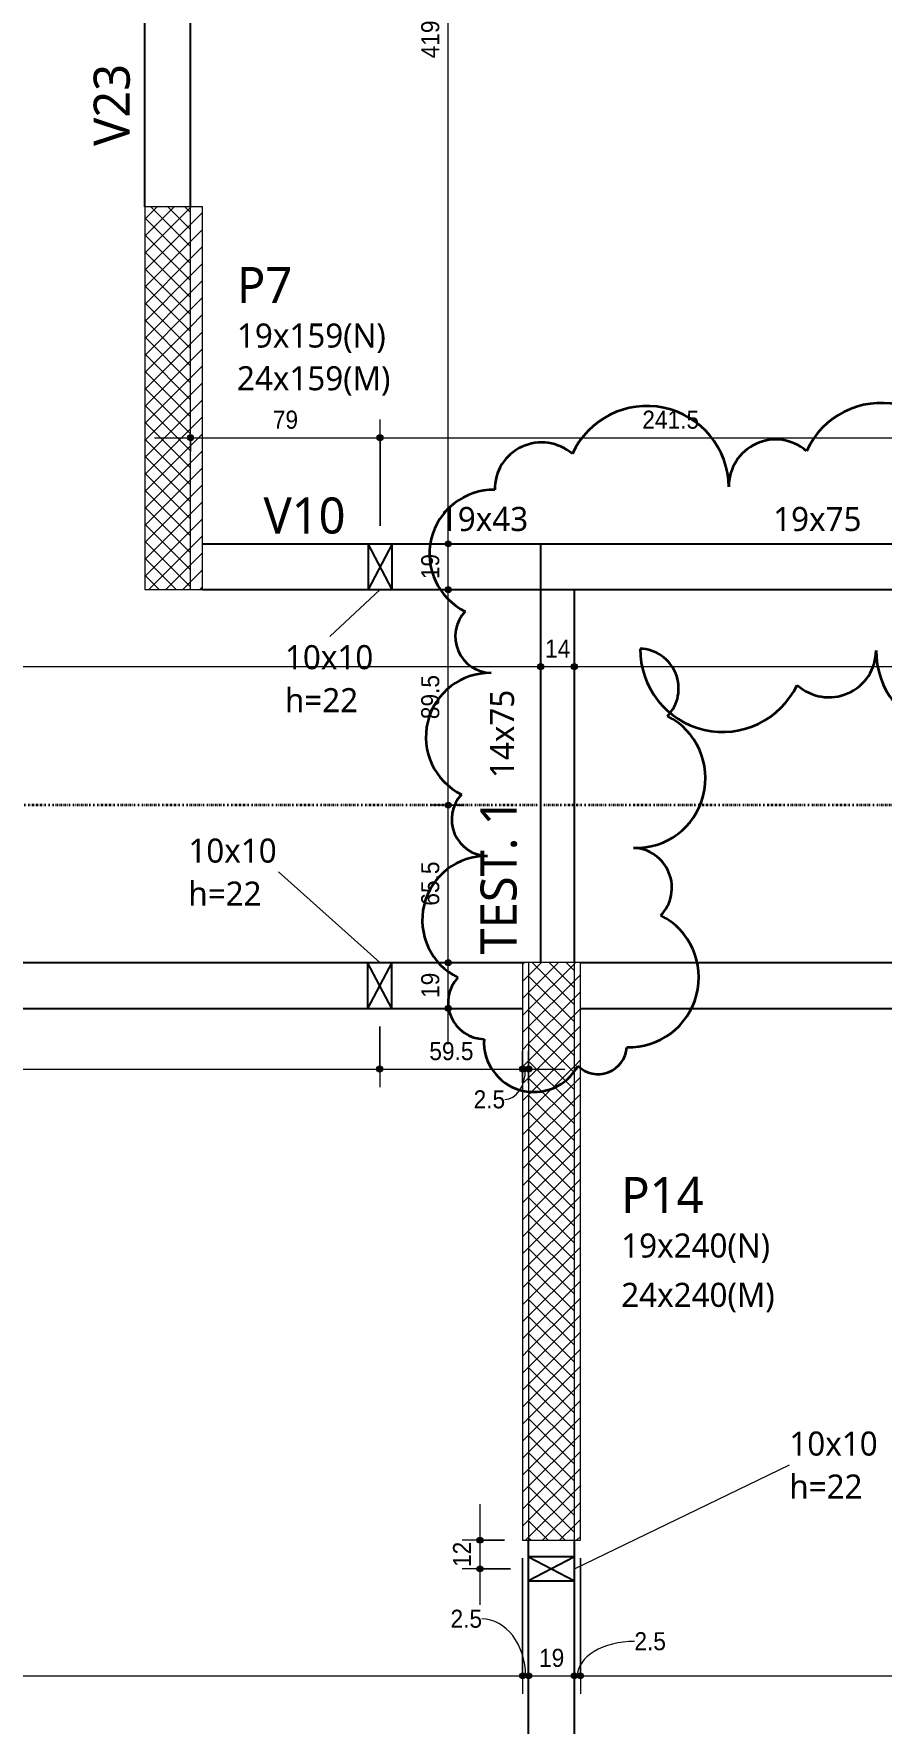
# Model space of a CAD drawing. Extents: x -1981 to 38708, y -3196 to 88064.
# Drawn here: x -1447 to -1094, y -498 to 204 of the extents above; entities that cross this region are included whole.
import ezdxf

# ---------------------------------------------------------------- set-up
doc = ezdxf.new("R2010")
doc.units = 0
for name, pattern in [('Dash dot', [1.5875, 0.635, -0.47625, 0, -0.47625]), ('Hidden', [0.714375, 0.47625, -0.238125]), ('Traço', [0.635, 0.3175, -0.3175])]:
    doc.linetypes.add(name, pattern=pattern)
for name, color, linetype, lineweight in [('A-ANNO-DIMS', 7, 'Continuous', 9), ('A-ANNO-DIMS-50', 7, 'Continuous', 9), ('A-DETL', 7, 'Hidden', 18), ('A-DETL-GENF', 7, 'Continuous', 18), ('A-DETL-THIN', 7, 'Continuous', 25), ('A-GENM', 7, 'Continuous', 25), ('A-GENM-HDLN', 7, 'Traço', 18), ('A-GENM-IDEN', 7, 'Continuous', 9), ('S-BEAM', 7, 'Continuous', 25), ('S-BEAM-HDLN', 7, 'Traço', 25), ('S-BEAM-IDEN', 7, 'Continuous', 9), ('S-COLS-IDEN', 7, 'Continuous', 9), ('S-GRID', 7, 'Continuous', 9)]:
    doc.layers.add(name, color=color, linetype=linetype, lineweight=lineweight)
doc.layers.add('G-ANNO-REVC', color=1, linetype='Continuous', lineweight=35, true_color=0xff0000)
doc.styles.add('Arial_1', font='arial.ttf', dxfattribs={"width": 0.9, "height": 7.5})
doc.styles.add('Gadugi_1', font='gadugi.ttf', dxfattribs={"height": 15})
doc.styles.add('Gadugi_2', font='gadugi.ttf', dxfattribs={"height": 10})
doc.dimstyles.new('PED_1_5mm_ESQ', dxfattribs={"dimscale": 30.48, "dimtxt": 7.651945, "dimasz": 0.328084, "dimexe": 0.246063, "dimexo": 0.246063, "dimgap": 0.049213, "dimtad": 1, "dimdec": 1, "dimrnd": 0.5, "dimdsep": 46, "dimtxsty": 'Arial_1', "dimblk1": 'DOTSMALL', "dimblk2": 'DOTSMALL', "dimsah": 1, "dimcen": 0.09, "dimdle": 0.492126, "dimazin": 0, "dimtfac": 1, "dimtdec": 4, "dimtix": 1, "dimtmove": 0, "dimatfit": 3, "dimfxl": 1, "dimtvp": 1, "dimtolj": 1, "dimtzin": 0, "dimarcsym": 2})
doc.dimstyles.new('PED_1_5mm_ESQ_1', dxfattribs={"dimscale": 30.48, "dimtxt": 7.651945, "dimasz": 0.328084, "dimexe": 0.246063, "dimexo": 0.246063, "dimgap": 0.049213, "dimtad": 1, "dimdec": 1, "dimrnd": 0.5, "dimdsep": 46, "dimtxsty": 'Arial_1', "dimblk1": 'DOTSMALL', "dimblk2": 'DOTSMALL', "dimsah": 1, "dimcen": 0.09, "dimdle": 0.492126, "dimazin": 0, "dimtfac": 1, "dimtdec": 4, "dimtix": 1, "dimtmove": 1, "dimatfit": 3, "dimfxl": 1, "dimtvp": 1, "dimtolj": 1, "dimtzin": 0, "dimarcsym": 2})
doc.dimstyles.new('PED_1_5mm_ESQ_3', dxfattribs={"dimscale": 30.48, "dimtxt": 7.651945, "dimasz": 0.328084, "dimexe": 0.246063, "dimexo": 0.246063, "dimgap": 0.049213, "dimtad": 1, "dimdec": 1, "dimrnd": 0.5, "dimdsep": 46, "dimtxsty": 'Arial_1', "dimblk1": 'DOTSMALL', "dimblk2": 'DOTSMALL', "dimsah": 1, "dimcen": 0.09, "dimdle": 0.492126, "dimazin": 0, "dimtfac": 1, "dimtdec": 4, "dimtix": 1, "dimtmove": 0, "dimatfit": 3, "dimfxl": 1, "dimtvp": 1, "dimtolj": 1, "dimtzin": 0, "dimarcsym": 2})
pattern_1 = [(45, (0, 0), (-3.535534, 3.535534), [])]
pattern_2 = [(45, (0, 0), (-3.535534, 3.535534), []), (135, (0, 0), (-3.535534, -3.535534), [])]

# ---------------------------------------------------------------- blocks, each defined once
blk = doc.blocks.new('PED_FURO_RETANGULAR_R04_2020 - 10x10x22-V1-PL D 001 - FORMA DO 1º PAVIMENTO')
at = {"layer": 'A-GENM-HDLN'}
for p, q in [((-5, 9.5), (5, -9.5)), ((-5, -9.5), (5, 9.5)), ((-5, -9.5), (-5, 9.5)), ((5, 9.5), (5, -9.5))]:
    blk.add_line(p, q, dxfattribs=at)
blk = doc.blocks.new('DIMBLOCK53-PL D 001 - FORMA DO 1º PAVIMENTO')
at = {"layer": 'A-ANNO-DIMS-50', "transparency": 16777216}
h = blk.add_hatch(color=256, dxfattribs=at)
edge = h.paths.add_edge_path(flags=0)
edge.add_arc((-1381.36, 36.23), 1.25, 0, 360)
h = blk.add_hatch(color=256, dxfattribs=at)
edge = h.paths.add_edge_path(flags=0)
edge.add_arc((-1302.61, 36.23), 1.25, 0, 360)
for p, q in [((-1381.36, 30.5), (-1381.36, 43.73)), ((-1302.61, -0.38), (-1302.61, 43.73)), ((-1396.36, 36.23), (-1302.61, 36.23)), ((-1381.36, 36.23), (-1381.36, 30.5)), ((-1302.61, 36.23), (-1302.61, -0.38))]:
    blk.add_line(p, q, dxfattribs=at)
for centre in [(-1381.36, 36.23), (-1302.61, 36.23)]:
    blk.add_circle(centre, 1.25, dxfattribs=at)
at = {"layer": 'A-ANNO-DIMS-50', "color": 0, "transparency": 16777216, "insert": (-1347.17, 47.47), "char_height": 7.5, "width": 12.4315, "attachment_point": 1, "line_spacing_factor": 0.941778, "style": 'Arial_1'}
blk.add_mtext('79', dxfattribs=at)
blk = doc.blocks.new('_DotSmall')
at = {"color": 0, "linetype": 'ByBlock', "const_width": 0.5}
blk.add_lwpolyline([(-0.0625, 0, 1), (0.0625, 0, 1)], format="xyb", close=True, dxfattribs=at)
blk = doc.blocks.new('DIMBLOCK54-PL D 001 - FORMA DO 1º PAVIMENTO')
at = {"layer": 'A-ANNO-DIMS-50', "transparency": 16777216}
h = blk.add_hatch(color=256, dxfattribs=at)
edge = h.paths.add_edge_path(flags=0)
edge.add_arc((-1302.61, 36.23), 1.25, 0, 360)
h = blk.add_hatch(color=256, dxfattribs=at)
edge = h.paths.add_edge_path(flags=0)
edge.add_arc((-1061.32, 36.23), 1.25, 0, 360)
for p, q in [((-1302.61, -0.38), (-1302.61, 43.73)), ((-1061.32, 21.13), (-1061.32, 43.73)), ((-1302.61, 36.23), (-1061.32, 36.23)), ((-1302.61, 36.23), (-1302.61, -0.38)), ((-1061.32, 36.23), (-1061.32, 21.13))]:
    blk.add_line(p, q, dxfattribs=at)
for centre in [(-1302.61, 36.23), (-1061.32, 36.23)]:
    blk.add_circle(centre, 1.25, dxfattribs=at)
at = {"layer": 'A-ANNO-DIMS-50', "color": 0, "transparency": 16777216, "insert": (-1193.62, 47.47), "char_height": 7.5, "width": 27.9708, "attachment_point": 1, "line_spacing_factor": 0.941778, "style": 'Arial_1'}
blk.add_mtext('241.5', dxfattribs=at)
blk = doc.blocks.new('DIMBLOCK61-PL D 001 - FORMA DO 1º PAVIMENTO')
at = {"layer": 'A-ANNO-DIMS-50', "transparency": 16777216}
h = blk.add_hatch(color=256, dxfattribs=at)
edge = h.paths.add_edge_path(flags=0)
edge.add_arc((-1274.28, -181.88), 1.25, 0, 360)
h = blk.add_hatch(color=256, dxfattribs=at)
edge = h.paths.add_edge_path(flags=0)
edge.add_arc((-1274.28, -200.88), 1.25, 0, 360)
for p, q in [((-1268.54, -181.88), (-1281.78, -181.88)), ((-1274.28, -215.88), (-1274.28, -181.88)), ((-1274.28, -181.88), (-1268.54, -181.88)), ((-1268.54, -200.88), (-1281.78, -200.88)), ((-1274.28, -200.88), (-1268.54, -200.88))]:
    blk.add_line(p, q, dxfattribs=at)
for centre in [(-1274.28, -181.88), (-1274.28, -200.88)]:
    blk.add_circle(centre, 1.25, dxfattribs=at)
at = {"layer": 'A-ANNO-DIMS-50', "color": 0, "transparency": 16777216, "insert": (-1285.51, -196.56), "char_height": 7.5, "width": 12.4315, "attachment_point": 1, "rotation": 90, "line_spacing_factor": 0.941778, "style": 'Arial_1'}
blk.add_mtext('19', dxfattribs=at)
blk = doc.blocks.new('DIMBLOCK62-PL D 001 - FORMA DO 1º PAVIMENTO')
at = {"layer": 'A-ANNO-DIMS-50', "transparency": 16777216}
h = blk.add_hatch(color=256, dxfattribs=at)
edge = h.paths.add_edge_path(flags=0)
edge.add_arc((-1274.28, -116.45), 1.25, 0, 360)
h = blk.add_hatch(color=256, dxfattribs=at)
edge = h.paths.add_edge_path(flags=0)
edge.add_arc((-1274.28, -181.88), 1.25, 0, 360)
for p, q in [((-1268.54, -116.45), (-1281.78, -116.45)), ((-1274.28, -181.88), (-1274.28, -116.45)), ((-1274.28, -116.45), (-1268.54, -116.45)), ((-1268.54, -181.88), (-1281.78, -181.88)), ((-1274.28, -181.88), (-1268.54, -181.88))]:
    blk.add_line(p, q, dxfattribs=at)
for centre in [(-1274.28, -116.45), (-1274.28, -181.88)]:
    blk.add_circle(centre, 1.25, dxfattribs=at)
at = {"layer": 'A-ANNO-DIMS-50', "color": 0, "transparency": 16777216, "insert": (-1285.51, -158.23), "char_height": 7.5, "width": 21.7551, "attachment_point": 1, "rotation": 90, "line_spacing_factor": 0.941778, "style": 'Arial_1'}
blk.add_mtext('65.5', dxfattribs=at)
blk = doc.blocks.new('DIMBLOCK63-PL D 001 - FORMA DO 1º PAVIMENTO')
at = {"layer": 'A-ANNO-DIMS-50', "transparency": 16777216}
h = blk.add_hatch(color=256, dxfattribs=at)
edge = h.paths.add_edge_path(flags=0)
edge.add_arc((-1274.28, -26.88), 1.25, 0, 360)
h = blk.add_hatch(color=256, dxfattribs=at)
edge = h.paths.add_edge_path(flags=0)
edge.add_arc((-1274.28, -116.45), 1.25, 0, 360)
for p, q in [((-1268.54, -26.88), (-1281.78, -26.88)), ((-1274.28, -116.45), (-1274.28, -26.88)), ((-1274.28, -26.88), (-1268.54, -26.88)), ((-1268.54, -116.45), (-1281.78, -116.45)), ((-1274.28, -116.45), (-1268.54, -116.45))]:
    blk.add_line(p, q, dxfattribs=at)
for centre in [(-1274.28, -26.88), (-1274.28, -116.45)]:
    blk.add_circle(centre, 1.25, dxfattribs=at)
at = {"layer": 'A-ANNO-DIMS-50', "color": 0, "transparency": 16777216, "insert": (-1285.51, -80.73), "char_height": 7.5, "width": 21.7551, "attachment_point": 1, "rotation": 90, "line_spacing_factor": 0.941778, "style": 'Arial_1'}
blk.add_mtext('89.5', dxfattribs=at)
blk = doc.blocks.new('DIMBLOCK64-PL D 001 - FORMA DO 1º PAVIMENTO')
at = {"layer": 'A-ANNO-DIMS-50', "transparency": 16777216}
h = blk.add_hatch(color=256, dxfattribs=at)
edge = h.paths.add_edge_path(flags=0)
edge.add_arc((-1274.28, -7.88), 1.25, 0, 360)
h = blk.add_hatch(color=256, dxfattribs=at)
edge = h.paths.add_edge_path(flags=0)
edge.add_arc((-1274.28, -26.88), 1.25, 0, 360)
for p, q in [((-1268.54, -7.88), (-1281.78, -7.88)), ((-1274.28, -26.88), (-1274.28, -7.88)), ((-1274.28, -7.88), (-1268.54, -7.88)), ((-1268.54, -26.88), (-1281.78, -26.88)), ((-1274.28, -26.88), (-1268.54, -26.88))]:
    blk.add_line(p, q, dxfattribs=at)
for centre in [(-1274.28, -7.88), (-1274.28, -26.88)]:
    blk.add_circle(centre, 1.25, dxfattribs=at)
at = {"layer": 'A-ANNO-DIMS-50', "color": 0, "transparency": 16777216, "insert": (-1285.51, -22.56), "char_height": 7.5, "width": 12.4315, "attachment_point": 1, "rotation": 90, "line_spacing_factor": 0.941778, "style": 'Arial_1'}
blk.add_mtext('19', dxfattribs=at)
blk = doc.blocks.new('DIMBLOCK65-PL D 001 - FORMA DO 1º PAVIMENTO')
at = {"layer": 'A-ANNO-DIMS-50', "transparency": 16777216}
h = blk.add_hatch(color=256, dxfattribs=at)
edge = h.paths.add_edge_path(flags=0)
edge.add_arc((-1274.28, 411.12), 1.25, 0, 360)
h = blk.add_hatch(color=256, dxfattribs=at)
edge = h.paths.add_edge_path(flags=0)
edge.add_arc((-1274.28, -7.88), 1.25, 0, 360)
for p, q in [((-1268.54, 411.12), (-1281.78, 411.12)), ((-1274.28, -7.88), (-1274.28, 411.12)), ((-1274.28, 411.12), (-1268.54, 411.12)), ((-1268.54, -7.88), (-1281.78, -7.88)), ((-1274.28, -7.88), (-1268.54, -7.88))]:
    blk.add_line(p, q, dxfattribs=at)
for centre in [(-1274.28, 411.12), (-1274.28, -7.88)]:
    blk.add_circle(centre, 1.25, dxfattribs=at)
at = {"layer": 'A-ANNO-DIMS-50', "color": 0, "transparency": 16777216, "insert": (-1285.51, 193.85), "char_height": 7.5, "width": 18.6472, "attachment_point": 1, "rotation": 90, "line_spacing_factor": 0.941778, "style": 'Arial_1'}
blk.add_mtext('419', dxfattribs=at)
blk = doc.blocks.new('DIMBLOCK198-PL D 001 - FORMA DO 1º PAVIMENTO')
at = {"layer": 'A-ANNO-DIMS-50', "transparency": 16777216}
h = blk.add_hatch(color=256, dxfattribs=at)
edge = h.paths.add_edge_path(flags=0)
edge.add_arc((-1738.86, -478.23), 1.25, 0, 360)
h = blk.add_hatch(color=256, dxfattribs=at)
edge = h.paths.add_edge_path(flags=0)
edge.add_arc((-1243.36, -478.23), 1.25, 0, 360)
for p, q in [((-1243.36, -429.38), (-1243.36, -485.73)), ((-1243.36, -478.23), (-1243.36, -429.38)), ((-1738.86, -483.96), (-1738.86, -470.73)), ((-1738.86, -478.23), (-1243.36, -478.23)), ((-1738.86, -478.23), (-1738.86, -483.96))]:
    blk.add_line(p, q, dxfattribs=at)
for centre in [(-1738.86, -478.23), (-1243.36, -478.23)]:
    blk.add_circle(centre, 1.25, dxfattribs=at)
at = {"layer": 'A-ANNO-DIMS-50', "color": 0, "transparency": 16777216, "insert": (-1502.77, -466.99), "char_height": 7.5, "width": 27.9708, "attachment_point": 1, "line_spacing_factor": 0.941778, "style": 'Arial_1'}
blk.add_mtext('495.5', dxfattribs=at)
blk = doc.blocks.new('DIMBLOCK199-PL D 001 - FORMA DO 1º PAVIMENTO')
at = {"layer": 'A-ANNO-DIMS-50', "transparency": 16777216}
h = blk.add_hatch(color=256, dxfattribs=at)
edge = h.paths.add_edge_path(flags=0)
edge.add_arc((-1243.36, -478.23), 1.25, 0, 360)
h = blk.add_hatch(color=256, dxfattribs=at)
edge = h.paths.add_edge_path(flags=0)
edge.add_arc((-1240.86, -478.23), 1.25, 0, 360)
for p, q in [((-1243.36, -429.38), (-1243.36, -485.73)), ((-1243.36, -478.23), (-1243.36, -429.38)), ((-1240.86, -483.96), (-1240.86, -470.73)), ((-1243.36, -478.23), (-1240.86, -478.23)), ((-1240.86, -478.23), (-1240.86, -483.96))]:
    blk.add_line(p, q, dxfattribs=at)
for centre in [(-1243.36, -478.23), (-1240.86, -478.23)]:
    blk.add_circle(centre, 1.25, dxfattribs=at)
blk.add_ellipse((-1260.38, -478.23), major_axis=(0, 23.63), ratio=0.77307, start_param=4.712389, end_param=6.283185, dxfattribs=at)
at = {"layer": 'A-ANNO-DIMS-50', "color": 0, "transparency": 16777216, "insert": (-1273.33, -450.75), "char_height": 7.5, "width": 15.5393, "attachment_point": 1, "line_spacing_factor": 0.941778, "style": 'Arial_1'}
blk.add_mtext('2.5', dxfattribs=at)
blk = doc.blocks.new('DIMBLOCK200-PL D 001 - FORMA DO 1º PAVIMENTO')
at = {"layer": 'A-ANNO-DIMS-50', "transparency": 16777216}
h = blk.add_hatch(color=256, dxfattribs=at)
edge = h.paths.add_edge_path(flags=0)
edge.add_arc((-1240.86, -478.23), 1.25, 0, 360)
h = blk.add_hatch(color=256, dxfattribs=at)
edge = h.paths.add_edge_path(flags=0)
edge.add_arc((-1221.86, -478.23), 1.25, 0, 360)
for p, q in [((-1240.86, -483.96), (-1240.86, -470.73)), ((-1221.86, -483.96), (-1221.86, -470.73)), ((-1240.86, -478.23), (-1221.86, -478.23)), ((-1240.86, -478.23), (-1240.86, -483.96)), ((-1221.86, -478.23), (-1221.86, -483.96))]:
    blk.add_line(p, q, dxfattribs=at)
for centre in [(-1240.86, -478.23), (-1221.86, -478.23)]:
    blk.add_circle(centre, 1.25, dxfattribs=at)
at = {"layer": 'A-ANNO-DIMS-50', "color": 0, "transparency": 16777216, "insert": (-1236.54, -466.99), "char_height": 7.5, "width": 12.4315, "attachment_point": 1, "line_spacing_factor": 0.941778, "style": 'Arial_1'}
blk.add_mtext('19', dxfattribs=at)
blk = doc.blocks.new('DIMBLOCK201-PL D 001 - FORMA DO 1º PAVIMENTO')
at = {"layer": 'A-ANNO-DIMS-50', "transparency": 16777216}
h = blk.add_hatch(color=256, dxfattribs=at)
edge = h.paths.add_edge_path(flags=0)
edge.add_arc((-1221.86, -478.23), 1.25, 0, 360)
h = blk.add_hatch(color=256, dxfattribs=at)
edge = h.paths.add_edge_path(flags=0)
edge.add_arc((-1219.36, -478.23), 1.25, 0, 360)
for p, q in [((-1219.36, -429.38), (-1219.36, -485.73)), ((-1219.36, -478.23), (-1219.36, -429.38)), ((-1221.86, -483.96), (-1221.86, -470.73)), ((-1221.86, -478.23), (-1219.36, -478.23)), ((-1221.86, -478.23), (-1221.86, -483.96))]:
    blk.add_line(p, q, dxfattribs=at)
for centre in [(-1221.86, -478.23), (-1219.36, -478.23)]:
    blk.add_circle(centre, 1.25, dxfattribs=at)
blk.add_ellipse((-1196.91, -478.23), major_axis=(23.7, 0), ratio=0.602809, start_param=1.570796, end_param=3.141593, dxfattribs=at)
at = {"layer": 'A-ANNO-DIMS-50', "color": 0, "transparency": 16777216, "insert": (-1196.91, -460.09), "char_height": 7.5, "width": 15.5393, "attachment_point": 1, "line_spacing_factor": 0.941778, "style": 'Arial_1'}
blk.add_mtext('2.5', dxfattribs=at)
blk = doc.blocks.new('DIMBLOCK202-PL D 001 - FORMA DO 1º PAVIMENTO')
at = {"layer": 'A-ANNO-DIMS-50', "transparency": 16777216}
h = blk.add_hatch(color=256, dxfattribs=at)
edge = h.paths.add_edge_path(flags=0)
edge.add_arc((-1219.36, -478.23), 1.25, 0, 360)
h = blk.add_hatch(color=256, dxfattribs=at)
edge = h.paths.add_edge_path(flags=0)
edge.add_arc((-658.86, -478.23), 1.25, 0, 360)
for p, q in [((-1219.36, -429.38), (-1219.36, -485.73)), ((-1219.36, -478.23), (-1219.36, -429.38)), ((-658.86, -483.96), (-658.86, -470.73)), ((-1219.36, -478.23), (-658.86, -478.23)), ((-658.86, -478.23), (-658.86, -483.96))]:
    blk.add_line(p, q, dxfattribs=at)
for centre in [(-1219.36, -478.23), (-658.86, -478.23)]:
    blk.add_circle(centre, 1.25, dxfattribs=at)
at = {"layer": 'A-ANNO-DIMS-50', "color": 0, "transparency": 16777216, "insert": (-950.77, -466.99), "char_height": 7.5, "width": 27.9708, "attachment_point": 1, "line_spacing_factor": 0.941778, "style": 'Arial_1'}
blk.add_mtext('560.5', dxfattribs=at)
blk = doc.blocks.new('DIMBLOCK268-PL D 001 - FORMA DO 1º PAVIMENTO')
at = {"layer": 'A-ANNO-DIMS-50', "transparency": 16777216}
h = blk.add_hatch(color=256, dxfattribs=at)
edge = h.paths.add_edge_path(flags=0)
edge.add_arc((-1261.05, -421.88), 1.25, 0, 360)
h = blk.add_hatch(color=256, dxfattribs=at)
edge = h.paths.add_edge_path(flags=0)
edge.add_arc((-1261.05, -433.76), 1.25, 0, 360)
for p, q in [((-1261.05, -448.76), (-1261.05, -406.88)), ((-1250.86, -421.88), (-1268.55, -421.88)), ((-1261.05, -421.88), (-1250.86, -421.88)), ((-1248.36, -433.76), (-1268.55, -433.76)), ((-1261.05, -433.76), (-1248.36, -433.76))]:
    blk.add_line(p, q, dxfattribs=at)
for centre in [(-1261.05, -421.88), (-1261.05, -433.76)]:
    blk.add_circle(centre, 1.25, dxfattribs=at)
at = {"layer": 'A-ANNO-DIMS-50', "color": 0, "transparency": 16777216, "insert": (-1272.29, -433), "char_height": 7.5, "width": 12.4315, "attachment_point": 1, "rotation": 90, "line_spacing_factor": 0.941778, "style": 'Arial_1'}
blk.add_mtext('12', dxfattribs=at)
blk = doc.blocks.new('DIMBLOCK269-PL D 001 - FORMA DO 1º PAVIMENTO')
at = {"layer": 'A-ANNO-DIMS-50', "transparency": 16777216}
h = blk.add_hatch(color=256, dxfattribs=at)
edge = h.paths.add_edge_path(flags=0)
edge.add_arc((-1302.76, -226.12), 1.25, 0, 360)
h = blk.add_hatch(color=256, dxfattribs=at)
edge = h.paths.add_edge_path(flags=0)
edge.add_arc((-1243.36, -226.12), 1.25, 0, 360)
for p, q in [((-1302.76, -208.38), (-1302.76, -233.62)), ((-1302.76, -226.12), (-1302.76, -208.38)), ((-1243.36, -231.86), (-1243.36, -218.62)), ((-1317.76, -226.12), (-1243.36, -226.12)), ((-1243.36, -226.12), (-1243.36, -231.86))]:
    blk.add_line(p, q, dxfattribs=at)
for centre in [(-1302.76, -226.12), (-1243.36, -226.12)]:
    blk.add_circle(centre, 1.25, dxfattribs=at)
at = {"layer": 'A-ANNO-DIMS-50', "color": 0, "transparency": 16777216, "insert": (-1282.13, -214.89), "char_height": 7.5, "width": 21.7551, "attachment_point": 1, "line_spacing_factor": 0.941778, "style": 'Arial_1'}
blk.add_mtext('59.5', dxfattribs=at)
blk = doc.blocks.new('DIMBLOCK270-PL D 001 - FORMA DO 1º PAVIMENTO')
at = {"layer": 'A-ANNO-DIMS-50', "transparency": 16777216}
h = blk.add_hatch(color=256, dxfattribs=at)
edge = h.paths.add_edge_path(flags=0)
edge.add_arc((-1243.36, -226.12), 1.25, 0, 360)
h = blk.add_hatch(color=256, dxfattribs=at)
edge = h.paths.add_edge_path(flags=0)
edge.add_arc((-1240.86, -226.12), 1.25, 0, 360)
for p, q in [((-1243.36, -231.86), (-1243.36, -218.62)), ((-1240.86, -231.86), (-1240.86, -218.62)), ((-1243.36, -226.12), (-1225.86, -226.12)), ((-1243.36, -226.12), (-1243.36, -231.86)), ((-1240.86, -226.12), (-1240.86, -231.86))]:
    blk.add_line(p, q, dxfattribs=at)
for centre in [(-1243.36, -226.12), (-1240.86, -226.12)]:
    blk.add_circle(centre, 1.25, dxfattribs=at)
blk.add_ellipse((-1250.79, -226.12), major_axis=(0, 12.65), ratio=0.685216, start_param=3.141593, end_param=4.712389, dxfattribs=at)
at = {"layer": 'A-ANNO-DIMS-50', "color": 0, "transparency": 16777216, "insert": (-1263.73, -234.93), "char_height": 7.5, "width": 15.5393, "attachment_point": 1, "line_spacing_factor": 0.941778, "style": 'Arial_1'}
blk.add_mtext('2.5', dxfattribs=at)
blk = doc.blocks.new('DIMBLOCK271-PL D 001 - FORMA DO 1º PAVIMENTO')
at = {"layer": 'A-ANNO-DIMS-50', "transparency": 16777216}
h = blk.add_hatch(color=256, dxfattribs=at)
edge = h.paths.add_edge_path(flags=0)
edge.add_arc((-1686.96, -226.12), 1.25, 0, 360)
h = blk.add_hatch(color=256, dxfattribs=at)
edge = h.paths.add_edge_path(flags=0)
edge.add_arc((-1302.76, -226.12), 1.25, 0, 360)
for p, q in [((-1686.96, -208.38), (-1686.96, -233.62)), ((-1686.96, -226.12), (-1686.96, -208.38)), ((-1302.76, -208.38), (-1302.76, -233.62)), ((-1302.76, -226.12), (-1302.76, -208.38)), ((-1701.96, -226.12), (-1287.76, -226.12))]:
    blk.add_line(p, q, dxfattribs=at)
for centre in [(-1686.96, -226.12), (-1302.76, -226.12)]:
    blk.add_circle(centre, 1.25, dxfattribs=at)
at = {"layer": 'A-ANNO-DIMS-50', "color": 0, "transparency": 16777216, "insert": (-1502.63, -214.89), "char_height": 7.5, "width": 18.6472, "attachment_point": 1, "line_spacing_factor": 0.941778, "style": 'Arial_1'}
blk.add_mtext('384', dxfattribs=at)
blk = doc.blocks.new('DIMBLOCK285-PL D 001 - FORMA DO 1º PAVIMENTO')
at = {"layer": 'A-ANNO-DIMS-50', "transparency": 16777216}
h = blk.add_hatch(color=256, dxfattribs=at)
edge = h.paths.add_edge_path(flags=0)
edge.add_arc((-1738.86, -58.91), 1.25, 0, 360)
h = blk.add_hatch(color=256, dxfattribs=at)
edge = h.paths.add_edge_path(flags=0)
edge.add_arc((-1235.86, -58.91), 1.25, 0, 360)
for p, q in [((-1738.86, -87.45), (-1738.86, -51.41)), ((-1235.86, -64.64), (-1235.86, -51.41)), ((-1738.86, -58.91), (-1235.86, -58.91)), ((-1738.86, -58.91), (-1738.86, -87.45)), ((-1235.86, -58.91), (-1235.86, -64.64))]:
    blk.add_line(p, q, dxfattribs=at)
for centre in [(-1738.86, -58.91), (-1235.86, -58.91)]:
    blk.add_circle(centre, 1.25, dxfattribs=at)
at = {"layer": 'A-ANNO-DIMS-50', "color": 0, "transparency": 16777216, "insert": (-1495.13, -47.67), "char_height": 7.5, "width": 18.6472, "attachment_point": 1, "line_spacing_factor": 0.941778, "style": 'Arial_1'}
blk.add_mtext('503', dxfattribs=at)
blk = doc.blocks.new('DIMBLOCK286-PL D 001 - FORMA DO 1º PAVIMENTO')
at = {"layer": 'A-ANNO-DIMS-50', "transparency": 16777216}
h = blk.add_hatch(color=256, dxfattribs=at)
edge = h.paths.add_edge_path(flags=0)
edge.add_arc((-1235.86, -58.91), 1.25, 0, 360)
h = blk.add_hatch(color=256, dxfattribs=at)
edge = h.paths.add_edge_path(flags=0)
edge.add_arc((-1221.86, -58.91), 1.25, 0, 360)
for p, q in [((-1235.86, -64.64), (-1235.86, -51.41)), ((-1221.86, -64.64), (-1221.86, -51.41)), ((-1235.86, -58.91), (-1221.86, -58.91)), ((-1235.86, -58.91), (-1235.86, -64.64)), ((-1221.86, -58.91), (-1221.86, -64.64))]:
    blk.add_line(p, q, dxfattribs=at)
for centre in [(-1235.86, -58.91), (-1221.86, -58.91)]:
    blk.add_circle(centre, 1.25, dxfattribs=at)
at = {"layer": 'A-ANNO-DIMS-50', "color": 0, "transparency": 16777216, "insert": (-1234.04, -47.67), "char_height": 7.5, "width": 12.4315, "attachment_point": 1, "line_spacing_factor": 0.941778, "style": 'Arial_1'}
blk.add_mtext('14', dxfattribs=at)
blk = doc.blocks.new('DIMBLOCK287-PL D 001 - FORMA DO 1º PAVIMENTO')
at = {"layer": 'A-ANNO-DIMS-50', "transparency": 16777216}
h = blk.add_hatch(color=256, dxfattribs=at)
edge = h.paths.add_edge_path(flags=0)
edge.add_arc((-1221.86, -58.91), 1.25, 0, 360)
h = blk.add_hatch(color=256, dxfattribs=at)
edge = h.paths.add_edge_path(flags=0)
edge.add_arc((-658.86, -58.91), 1.25, 0, 360)
for p, q in [((-1221.86, -64.64), (-1221.86, -51.41)), ((-658.86, -64.64), (-658.86, -51.41)), ((-1221.86, -58.91), (-658.86, -58.91)), ((-1221.86, -58.91), (-1221.86, -64.64)), ((-658.86, -58.91), (-658.86, -64.64))]:
    blk.add_line(p, q, dxfattribs=at)
for centre in [(-1221.86, -58.91), (-658.86, -58.91)]:
    blk.add_circle(centre, 1.25, dxfattribs=at)
at = {"layer": 'A-ANNO-DIMS-50', "color": 0, "transparency": 16777216, "insert": (-948.13, -47.67), "char_height": 7.5, "width": 18.6472, "attachment_point": 1, "line_spacing_factor": 0.941778, "style": 'Arial_1'}
blk.add_mtext('563', dxfattribs=at)
blk = doc.blocks.new('Family - ___-3852453-PL D 001 - FORMA DO 1º PAVIMENTO')
at = {"layer": 'G-ANNO-REVC'}
for centre, radius, start, end in [((-1191.7, 15.35), 34.05, 0.71936, 155.5106), ((-1094.42, 16.57), 34.05, 0.71936, 155.5106), ((-1138.19, 16.02), 19.46, 48.90905, 180.71936), ((-1235.47, 14.8), 19.46, 48.90905, 180.71936), ((-1255.45, -12.07), 26.63, 88.8767, 243.66793), ((-1256.12, -46.31), 15.22, 137.06638, 268.8767), ((-1195.08, -68.01), 16.57, 316.25475, 88.06507), ((-1160.2, -51.7), 34.32, 179.58806, 334.3793), ((-1116.07, -52.02), 19.61, 227.77775, 359.58806), ((-1062.14, -52.4), 34.32, 179.58806, 334.3793), ((-1256.94, -88.15), 26.63, 88.8767, 243.66793), ((-1196.34, -105.26), 28.99, 268.06507, 62.8563), ((-1257.62, -122.38), 15.22, 137.06638, 268.8767), ((-1258.44, -164.22), 26.63, 88.8767, 243.66793), ((-1197.88, -150.79), 16.57, 316.25475, 88.06507), ((-1199.13, -188.05), 28.99, 268.06507, 62.8563), ((-1259.11, -198.45), 15.22, 137.06638, 268.8767), ((-1238.65, -214.84), 20.79, 176.7603, 331.55153), ((-1211.97, -216.35), 11.88, 224.94998, 356.7603)]:
    blk.add_arc(centre, radius, start, end, dxfattribs=at)

msp = doc.modelspace()

# ---------------------------------------------------------------- hatches: boundary and pattern name
at = {"layer": 'A-DETL-GENF', "true_color": 0x0000ff}
h = msp.add_hatch(dxfattribs=at)
h.set_pattern_fill('FP_2', color=5, style=0, pattern_type=2)
h.set_pattern_definition(pattern_2)
h.paths.add_polyline_path([(-1400.36, -26.88), (-1381.36, -26.88), (-1381.36, 132.12), (-1400.36, 132.12)], flags=0)
at = {"layer": 'A-DETL-GENF', "true_color": 0x808080}
h = msp.add_hatch(dxfattribs=at)
h.set_pattern_fill('FP_1', color=8, style=0, pattern_type=2)
h.set_pattern_definition(pattern_1)
h.paths.add_polyline_path([(-1381.36, -26.88), (-1376.36, -26.88), (-1376.36, 132.12), (-1381.36, 132.12), (-1381.36, -7.88)], flags=0)
h = msp.add_hatch(dxfattribs=at)
h.set_pattern_fill('FP_1', color=8, style=0, pattern_type=2)
h.set_pattern_definition(pattern_1)
h.paths.add_polyline_path([(-1219.36, -421.88), (-1219.36, -181.88), (-1221.86, -181.88), (-1221.86, -421.88)], flags=0)
h.paths.add_polyline_path([(-1240.86, -421.88), (-1240.86, -181.88), (-1243.36, -181.88), (-1243.36, -421.88)], flags=0)
at = {"layer": 'A-DETL-GENF', "true_color": 0x0000ff}
h = msp.add_hatch(dxfattribs=at)
h.set_pattern_fill('FP_2', color=5, style=0, pattern_type=2)
h.set_pattern_definition(pattern_2)
h.paths.add_polyline_path([(-1240.86, -421.88), (-1221.86, -421.88), (-1221.86, -181.88), (-1240.86, -181.88), (-1240.86, -326.09)], flags=0)

# ---------------------------------------------------------------- linework, layer by layer
at = {"layer": 'A-DETL', "linetype": 'Continuous'}
for p, q in [((-1381.36, 132.12), (-1400.36, 132.12)), ((-1400.36, 132.12), (-1400.36, -26.88)), ((-1376.36, 132.12), (-1381.36, 132.12)), ((-1381.36, -26.88), (-1381.36, 132.12)), ((-1376.36, -26.88), (-1376.36, 132.12)), ((-1400.36, -26.88), (-1381.36, -26.88)), ((-1381.36, -26.88), (-1376.36, -26.88)), ((-1240.86, -181.88), (-1243.36, -181.88)), ((-1243.36, -181.88), (-1243.36, -421.88)), ((-1221.86, -181.88), (-1240.86, -181.88)), ((-1240.86, -181.88), (-1240.86, -421.88)), ((-1219.36, -181.88), (-1221.86, -181.88)), ((-1221.86, -421.88), (-1221.86, -181.88)), ((-1219.36, -421.88), (-1219.36, -181.88)), ((-1243.36, -421.88), (-1240.86, -421.88)), ((-1240.86, -421.88), (-1221.86, -421.88)), ((-1221.86, -421.88), (-1219.36, -421.88))]:
    msp.add_line(p, q, dxfattribs=at)
at = {"layer": 'A-DETL-THIN'}
for p, q in [((-1297.61, -26.88), (-1307.61, -7.88)), ((-1297.61, -7.88), (-1307.61, -26.88)), ((-1297.76, -200.88), (-1307.76, -181.88)), ((-1297.76, -181.88), (-1307.76, -200.88)), ((-1240.86, -428.76), (-1221.86, -438.76)), ((-1221.86, -428.76), (-1240.86, -438.76))]:
    msp.add_line(p, q, dxfattribs=at)
at = {"layer": 'A-GENM-IDEN'}
for p, q in [((-1302.61, -26.88), (-1323.42, -46.41)), ((-1302.76, -181.88), (-1344.86, -144.14)), ((-1221.86, -433.76), (-1132.51, -390.51))]:
    msp.add_line(p, q, dxfattribs=at)
at = {"layer": 'S-BEAM'}
for p, q in [((-1400.36, 132.12), (-1400.36, 509.62)), ((-1381.36, 132.12), (-1381.36, 509.62)), ((-1376.36, -7.88), (-1235.86, -7.88)), ((-1235.86, -26.88), (-1235.86, -7.88)), ((-1235.86, -7.88), (-877.86, -7.88)), ((-1376.36, -26.88), (-1235.86, -26.88)), ((-1235.86, -181.88), (-1235.86, -26.88)), ((-1221.86, -26.88), (-877.86, -26.88)), ((-1221.86, -181.88), (-1221.86, -26.88)), ((-1738.86, -181.88), (-1243.36, -181.88)), ((-1219.36, -181.88), (-527.86, -181.88)), ((-1738.86, -200.88), (-1243.36, -200.88)), ((-1219.36, -200.88), (-527.86, -200.88)), ((-1240.86, -669.38), (-1240.86, -421.88)), ((-1221.86, -669.38), (-1221.86, -421.88))]:
    msp.add_line(p, q, dxfattribs=at)
at = {"layer": 'S-BEAM-HDLN', "linetype": 'Continuous'}
for p, q in [((-1307.61, -7.88), (-1307.61, -26.88)), ((-1297.61, -26.88), (-1297.61, -7.88)), ((-1235.86, -26.88), (-1221.86, -26.88)), ((-1307.76, -181.88), (-1307.76, -200.88)), ((-1297.76, -200.88), (-1297.76, -181.88)), ((-1221.86, -428.76), (-1240.86, -428.76)), ((-1240.86, -438.76), (-1221.86, -438.76))]:
    msp.add_line(p, q, dxfattribs=at)
at = {"layer": 'S-GRID', "color": 152, "linetype": 'Dash dot', "lineweight": 35, "true_color": 0x0070c0}
msp.add_line((1741.14, -116.45), (-1863.98, -116.45), dxfattribs=at)

# ---------------------------------------------------------------- block references
at = {"layer": 'A-GENM', "linetype": 'Traço', "lineweight": 18}
for p, rotation in [((-1302.61, -17.38), 180), ((-1302.76, -191.38), 180), ((-1231.36, -433.76), 270)]:
    msp.add_blockref('PED_FURO_RETANGULAR_R04_2020 - 10x10x22-V1-PL D 001 - FORMA DO 1º PAVIMENTO', p, dxfattribs=dict(at, rotation=rotation))
at = {"layer": 'G-ANNO-REVC'}
msp.add_blockref('Family - ___-3852453-PL D 001 - FORMA DO 1º PAVIMENTO', (0, 0), dxfattribs=at)

# ---------------------------------------------------------------- texts
at = {"layer": 'A-GENM-IDEN', "char_height": 10, "attachment_point": 1, "style": 'Gadugi_2'}
for s, insert, width in [('10x10', (-1342.12, -49.97), 44.8945), ('h=22', (-1342.12, -67.83), 39.6835), ('10x10', (-1382.26, -130.34), 44.8945), ('h=22', (-1382.26, -148.2), 39.6835), ('10x10', (-1132.51, -376.72), 44.8945), ('h=22', (-1132.51, -394.57), 39.6835)]:
    msp.add_mtext(s, dxfattribs=dict(at, insert=insert, width=width))
at = {"layer": 'S-BEAM-IDEN', "attachment_point": 1, "rotation": 90}
for s, insert, char_height, width, style in [('V23', (-1421.64, 157.45), 15, 44.0928, 'Gadugi_1'), ('14x75', (-1256.93, -105.2), 10, 44.8945, 'Gadugi_2'), ('TEST. 1', (-1260.87, -178.5), 15, 80.5696, 'Gadugi_1')]:
    msp.add_mtext(s, dxfattribs=dict(at, insert=insert, char_height=char_height, width=width, style=style))
at = {"layer": 'S-BEAM-IDEN', "attachment_point": 1}
for s, insert, char_height, width, style in [('V10', (-1351.03, 11.39), 15, 44.0928, 'Gadugi_1'), ('19x43', (-1277.74, 7.46), 10, 44.8945, 'Gadugi_2'), ('19x75', (-1139.24, 7.46), 10, 44.8945, 'Gadugi_2')]:
    msp.add_mtext(s, dxfattribs=dict(at, insert=insert, char_height=char_height, width=width, style=style))
at = {"layer": 'S-COLS-IDEN', "attachment_point": 1}
for s, insert, char_height, width, style in [('P7', (-1362.07, 107.17), 15, 28.4599, 'Gadugi_1'), ('19x159(N)', (-1362.07, 83.68), 10, 77.3628, 'Gadugi_2'), ('24x159(M)', (-1362.07, 65.93), 10, 80.1687, 'Gadugi_2'), ('P14', (-1202.38, -270.93), 15, 42.4894, 'Gadugi_1'), ('19x240(N)', (-1202.38, -294.42), 10, 77.3628, 'Gadugi_2'), ('24x240(M)', (-1202.38, -314.92), 10, 80.1687, 'Gadugi_2')]:
    msp.add_mtext(s, dxfattribs=dict(at, insert=insert, char_height=char_height, width=width, style=style))

# ---------------------------------------------------------------- dimensions: what is measured, and where the dimension line sits
at = {"layer": 'A-ANNO-DIMS'}
for base, p1, p2, override, picture, middle in [((-1274.28, 411.12), (-1276.04, -7.88), (-1276.04, 411.12), {"dimpost": '<>', "dimfxl": 419.000095}, 'DIMBLOCK65-PL D 001 - FORMA DO 1º PAVIMENTO', (-1279.6, 201.62)), ((-1274.28, -7.88), (-1276.04, -26.88), (-1276.04, -7.88), {"dimpost": '<>', "dimfxl": 19}, 'DIMBLOCK64-PL D 001 - FORMA DO 1º PAVIMENTO', (-1279.6, -17.38)), ((-1274.28, -26.88), (-1276.04, -116.45), (-1276.04, -26.88), {"dimpost": '<>', "dimfxl": 89.568642}, 'DIMBLOCK63-PL D 001 - FORMA DO 1º PAVIMENTO', (-1279.6, -71.67)), ((-1274.28, -116.45), (-1276.04, -181.88), (-1276.04, -116.45), {"dimpost": '<>', "dimfxl": 65.431363}, 'DIMBLOCK62-PL D 001 - FORMA DO 1º PAVIMENTO', (-1279.6, -149.17)), ((-1274.28, -181.88), (-1276.04, -200.88), (-1276.04, -181.88), {"dimpost": '<>', "dimfxl": 19}, 'DIMBLOCK61-PL D 001 - FORMA DO 1º PAVIMENTO', (-1279.6, -191.38)), ((-1261.05, -421.88), (-1240.86, -433.76), (-1243.36, -421.88), {"dimpost": '<>', "dimfxl": 12.138285}, 'DIMBLOCK268-PL D 001 - FORMA DO 1º PAVIMENTO', (-1266.31, -427.82))]:
    dim = msp.add_linear_dim(base=base, p1=p1, p2=p2, angle=90, dimstyle='PED_1_5mm_ESQ', override=override, dxfattribs=at)
    dim.commit()
    dim.dimension.update_dxf_attribs({"geometry": picture, "text_midpoint": middle})
for base, p1, p2, dimstyle, override, picture, middle in [((-1302.614528, 36.228939), (-1381.364535, 37.996706), (-1302.614528, -7.880735), 'PED_1_5mm_ESQ', {"dimpost": '<>', "dimfxl": 91.138922}, 'DIMBLOCK53-PL D 001 - FORMA DO 1º PAVIMENTO', (-1341.989531, 41.558236)), ((-1061.32, 36.23), (-1302.61, -7.88), (-1061.32, 13.63), 'PED_1_5mm_ESQ', {"dimpost": '<>', "dimfxl": 242.251647}, 'DIMBLOCK54-PL D 001 - FORMA DO 1º PAVIMENTO', (-1181.97, 41.56)), ((-1235.86, -58.91), (-1738.86, -94.95), (-1235.86, -57.14), 'PED_1_5mm_ESQ_3', {"dimpost": '<>', "dimfxl": 504.414577}, 'DIMBLOCK285-PL D 001 - FORMA DO 1º PAVIMENTO', (-1487.36, -53.58)), ((-1221.86, -58.91), (-1235.86, -57.14), (-1221.86, -57.14), 'PED_1_5mm_ESQ_3', {"dimpost": '<>', "dimfxl": 14}, 'DIMBLOCK286-PL D 001 - FORMA DO 1º PAVIMENTO', (-1228.86, -53.64)), ((-658.86, -58.91), (-1221.86, -57.14), (-658.86, -57.14), 'PED_1_5mm_ESQ_3', {"dimpost": '<>', "dimfxl": 563.00452}, 'DIMBLOCK287-PL D 001 - FORMA DO 1º PAVIMENTO', (-940.36, -53.58)), ((-1302.76, -226.12), (-1686.96, -200.88), (-1302.76, -200.88), 'PED_1_5mm_ESQ', {"dimpost": '<>', "dimfxl": 384.206297}, 'DIMBLOCK271-PL D 001 - FORMA DO 1º PAVIMENTO', (-1494.86, -220.79)), ((-1243.36, -226.12), (-1302.76, -200.88), (-1243.36, -224.36), 'PED_1_5mm_ESQ', {"dimpost": '<>', "dimfxl": 63.864199}, 'DIMBLOCK269-PL D 001 - FORMA DO 1º PAVIMENTO', (-1273.06, -220.79)), ((-1243.36, -478.23), (-1738.86, -476.46), (-1243.36, -421.88), 'PED_1_5mm_ESQ', {"dimpost": '<>', "dimfxl": 498.492673}, 'DIMBLOCK198-PL D 001 - FORMA DO 1º PAVIMENTO', (-1491.11, -472.9)), ((-658.86, -478.23), (-1219.36, -421.88), (-658.86, -476.46), 'PED_1_5mm_ESQ', {"dimpost": '<>', "dimfxl": 563.155831}, 'DIMBLOCK202-PL D 001 - FORMA DO 1º PAVIMENTO', (-939.11, -472.9)), ((-1221.86, -478.23), (-1240.86, -476.46), (-1221.86, -476.46), 'PED_1_5mm_ESQ', {"dimpost": '<>', "dimfxl": 19}, 'DIMBLOCK200-PL D 001 - FORMA DO 1º PAVIMENTO', (-1231.36, -472.9))]:
    dim = msp.add_linear_dim(base=base, p1=p1, p2=p2, dimstyle=dimstyle, override=override, dxfattribs=at)
    dim.commit()
    dim.dimension.update_dxf_attribs({"geometry": picture, "text_midpoint": middle})
for base, p1, p2, override, picture, middle in [((-1240.86, -226.12), (-1243.36, -224.36), (-1240.86, -224.36), {"dimpost": '<>', "dimfxl": 2.5}, 'DIMBLOCK270-PL D 001 - FORMA DO 1º PAVIMENTO', (-1255.96, -239.93)), ((-1240.86, -478.23), (-1243.36, -421.88), (-1240.86, -476.46), {"dimpost": '<>', "dimfxl": 54.639031}, 'DIMBLOCK199-PL D 001 - FORMA DO 1º PAVIMENTO', (-1265.56, -455.75)), ((-1219.36, -478.23), (-1221.86, -476.46), (-1219.36, -421.88), {"dimpost": '<>', "dimfxl": 54.639031}, 'DIMBLOCK201-PL D 001 - FORMA DO 1º PAVIMENTO', (-1189.14, -465.09))]:
    dim = msp.add_linear_dim(base=base, p1=p1, p2=p2, dimstyle='PED_1_5mm_ESQ_1', override=override, dxfattribs=at)
    dim.commit()
    dim.dimension.update_dxf_attribs({"geometry": picture, "text_midpoint": middle, "dimtype": 160})

doc.saveas('drawing.dxf')
